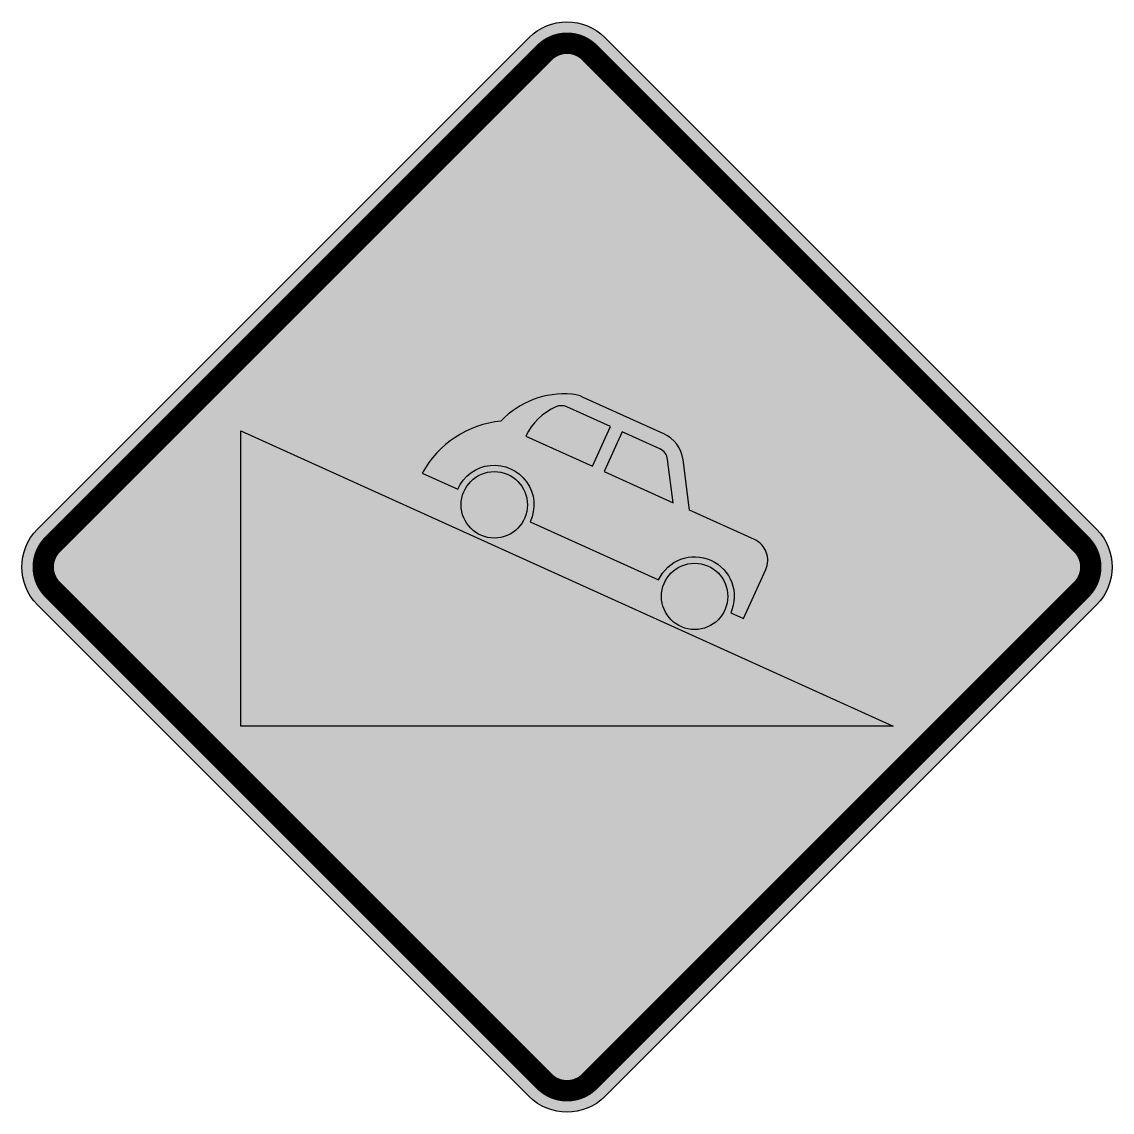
# Model space of a CAD drawing. Header units: millimetres. Extents: x -510 to 510, y -510 to 510.
import ezdxf

# ---------------------------------------------------------------- set-up
doc = ezdxf.new("R2010")
doc.units = ezdxf.units.MM
doc.header["$MEASUREMENT"] = 0
doc.layers.get('0').update_dxf_attribs({"linetype": 'CONTINUOUS'})

msp = doc.modelspace()

# ---------------------------------------------------------------- hatches: boundary and pattern name
h = msp.add_hatch(color=50)
h.dxf.hatch_style = 1
edge = h.paths.add_edge_path()
edge.add_line((-494.9747468305832, 35.35533905932737), (-35.35533905932738, 494.9747468305832))
edge.add_arc((1.4210854715202e-14, 459.6194077712559), 49.99999999999997, 45.000000000000114, 135, ccw=False)
edge.add_line((35.35533905932735, 494.9747468305833), (494.9747468305833, 35.35533905932738))
edge.add_arc((459.6194077712559, 2.842170943040401e-14), 49.99999999999998, -45.000000000000114, 45, ccw=False)
edge.add_line((494.9747468305832, -35.35533905932738), (35.35533905932738, -494.9747468305832))
edge.add_arc((3.552713678800501e-15, -459.6194077712559), 50, 225, 315, ccw=False)
edge.add_line((-35.35533905932737, -494.9747468305832), (-494.9747468305832, -35.35533905932738))
edge.add_arc((-459.6194077712559, -3.552713678800501e-15), 50, 135, 225, ccw=False)
h = msp.add_hatch(color=256)
h.paths.add_polyline_path([(305.0000000000001, -148.75), (-305.0000000000002, 127.3574124534778), (-305.0000000000002, -148.75)])
h.paths.add_polyline_path([(-36.94219955031662, 58.11532586372954, 1), (-98.97146989295342, 58.11532586372954, 1)], flags=17)
h.paths.add_polyline_path([(150.305591850535, -27.49250256573134, 1), (88.2763215078982, -27.49250256573134, 1)], flags=17)
h.paths.add_polyline_path([(108.4968782826476, 100.1281369557058, 0.2598761489755093), (90.3917614796086, 124.5853650437036), (14.64059602031755, 158.8730015769826, 0.08428982008278883), (4.521929940462726, 161.5308030058448, 0.2299204595653537), (-61.72120213605855, 136.3463020482973, 0.247879846314162), (-135.2993300754434, 87.83182830304986), (-102.0017294163949, 72.76016541964032, -1.01898697346267), (-34.48676930327169, 42.20052453647043), (85.56057893425263, -12.137119223799, -0.9978433161645597), (153.087324649536, -42.70209468420785), (165.0885092479415, -48.13425210362379), (185.7859957658101, -2.407602957515934, 0.4142135623730948), (175.1894518275705, 25.7142436490809), (114.5788862071601, 53.14871322415173)])
h.paths.add_polyline_path([(34.83099432041313, 89.24540843311803), (51.58967612877181, 126.2701149133221), (86.82286271801074, 110.3223378942315, -0.2598761489755097), (94.06490943922621, 100.5394466590326), (99.30514556040221, 60.06214438556462)], flags=16)
h.paths.add_polyline_path([(23.8740377048792, 94.2049116125936), (-38.53610396316482, 122.4539324762306, -0.17399128604702), (-10.40348400870835, 149.6714885270571, -0.2155944228974047), (-0.1025603142309421, 149.6678356480938), (40.63271951323786, 131.2296180927975)], flags=16)

# ---------------------------------------------------------------- linework, layer by layer
at = {"color": 50, "flags": 128}
msp.add_lwpolyline([(-494.9747468305832, 35.35533905932737), (-35.35533905932738, 494.9747468305832, -0.414213562373095), (35.35533905932735, 494.9747468305833), (494.9747468305833, 35.35533905932738, -0.414213562373095), (494.9747468305832, -35.35533905932738), (35.35533905932738, -494.9747468305832, -0.414213562373095), (-35.35533905932737, -494.9747468305832), (-494.9747468305832, -35.35533905932738, -0.414213562373095)], format="xyb", close=True, dxfattribs=at)
at = {"const_width": 20, "flags": 128}
msp.add_lwpolyline([(21.21320343559644, -480.8326112068523), (480.8326112068521, -21.21320343559648, 0.4142135623730951), (480.8326112068521, 21.21320343559631), (21.21320343559644, 480.8326112068521, 0.4142135623730951), (-21.21320343559644, 480.8326112068521), (-480.8326112068524, 21.21320343559631, 0.4142135623730951), (-480.8326112068524, -21.21320343559648), (-21.2132034355966, -480.8326112068524, 0.4142135623730951), (21.21320343559644, -480.8326112068523, 0.4142135623730951)], format="xyb", dxfattribs=at)
for points in [[(14.64059602031619, 158.8730015769833, 0.08428982008279513), (4.521929940460451, 161.530803005845, 0.2299204595653463), (-61.72120213605855, 136.3463020482973, 0.247879846314162), (-135.2993300754434, 87.83182830304986), (-102.0017294163949, 72.76016541964032, -1.01898697346268), (-34.48676930327169, 42.20052453647043), (85.56057893425262, -12.137119223799, -0.9978433161644179), (153.087324649536, -42.70209468420785), (165.0885092479415, -48.13425210362379), (185.7859957658101, -2.407602957515792, 0.4142135623731045), (175.1894518275697, 25.71424364908125), (114.5788862071601, 53.14871322415172), (108.4968782826476, 100.1281369557058, 0.2598761489755176), (90.39176147960768, 124.585365043704)], [(-10.40348400871085, 149.671488527056, 0.1739912860470077), (-38.53610396316483, 122.4539324762306), (23.87403770487932, 94.2049116125936), (40.63271951323783, 131.2296180927975), (-0.1025603142312011, 149.667835648094, 0.2155944228974566)], [(51.58967612877181, 126.2701149133222), (34.83099432041314, 89.24540843311803), (99.30514556040221, 60.06214438556464), (94.06490943922621, 100.5394466590327, 0.2598761489755175), (86.8228627180103, 110.3223378942317)]]:
    msp.add_lwpolyline(points, format="xyb", close=True)
msp.add_lwpolyline([(-305.0000000000002, 127.3574124534779), (305.0000000000001, -148.75), (-305.0000000000002, -148.75)], close=True)
for centre in [(-67.95683472163502, 58.11532586372954), (119.2909566792166, -27.49250256573134)]:
    msp.add_circle(centre, 31.0146351713184)

doc.saveas('drawing.dxf')
